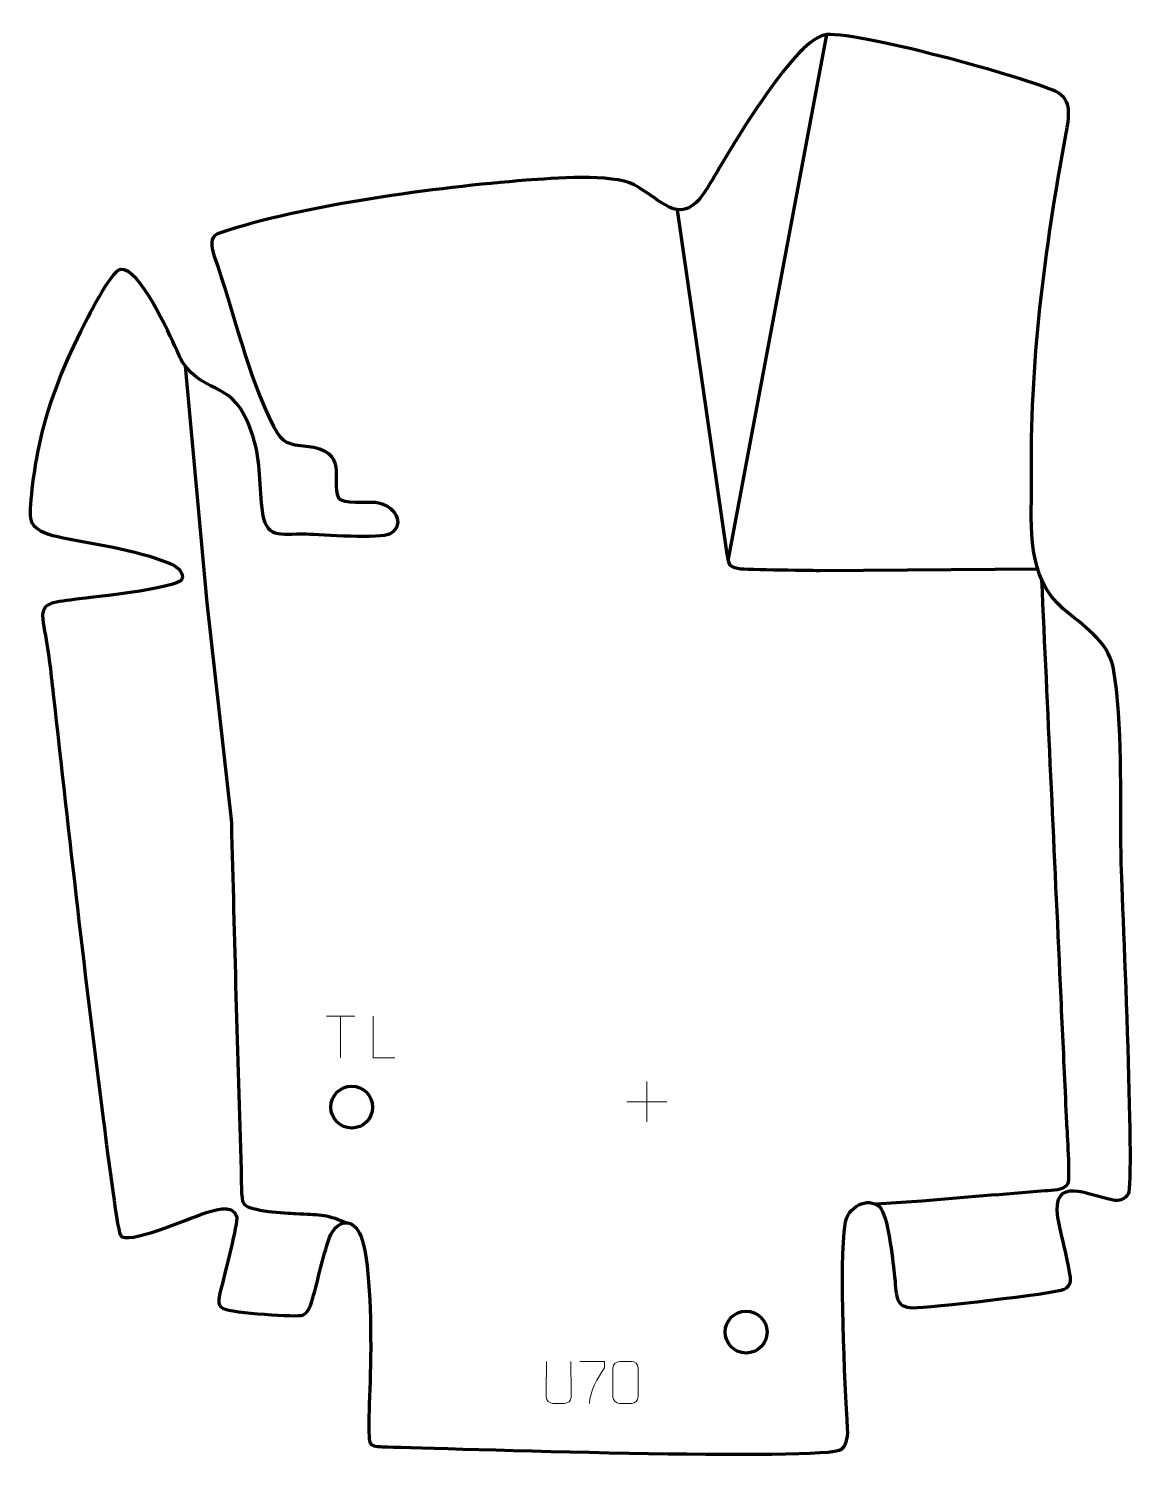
# Model space of a CAD drawing. Header units: millimetres. Extents: x -644 to 17, y 125 to 981.
import ezdxf

# ---------------------------------------------------------------- set-up
doc = ezdxf.new("R2010")
doc.units = ezdxf.units.MM
doc.header["$MEASUREMENT"] = 0
doc.layers.add('layer 2', color=7, linetype='Continuous')
doc.layers.add('layer 3', color=7, linetype='Continuous')

msp = doc.modelspace()

# ---------------------------------------------------------------- linework, layer by layer
at = {"layer": 'layer 2', "color": 142, "lineweight": 200}
for centre in [(-450.6766, 336.1551), (-215.0651, 201.7467)]:
    msp.add_ellipse(centre, major_axis=(0, 12.5), ratio=1, dxfattribs=at)
at = {"layer": 'layer 2', "color": 140, "lineweight": 158}
msp.add_open_spline([(-225.6979, 662.6001), (-225.6979, 662.6001), (-166.8069, 976.9382), (-166.8069, 976.9382)], degree=3, dxfattribs=at)
for points, knots in [([(-256.2208, 872.3525), (-256.2208, 872.3525), (-226.5753, 666.6213), (-226.5753, 666.6213), (-226.5753, 666.6213), (-226.5753, 666.6213), (-225.5169, 660.8004), (-224.7232, 660.0067), (-224.7232, 660.0067), (-223.9295, 659.213), (-221.5483, 658.4193), (-219.167, 657.8901), (-219.167, 657.8901), (-216.7857, 657.3609), (-171.0127, 656.8317), (-171.0127, 656.8317), (-171.0127, 656.8317), (-171.0127, 656.8317), (-40.1759, 657.7578), (-40.1759, 657.7578)], [0, 0, 0, 0, 0.16666667, 0.16666667, 0.16666667, 0.16666667, 0.33333333, 0.33333333, 0.33333333, 0.33333333, 0.5, 0.5, 0.5, 0.5, 0.66666667, 0.66666667, 0.66666667, 0.66666667, 1, 1, 1, 1]), ([(-454.3916, 267.0787), (-466.9051, 272.6028), (-470.5446, 271.4545), (-483.8481, 272.3717), (-483.8481, 272.3717), (-490.0189, 272.7971), (-511.6035, 273.3832), (-515.1892, 278.501), (-515.1892, 278.501), (-516.6794, 280.6278), (-516.4461, 294.9299), (-516.5661, 298.5047), (-516.5661, 298.5047), (-518.8875, 367.6691), (-520.5205, 436.8426), (-522.3794, 506.0195), (-522.3794, 506.0195), (-522.3794, 506.0195), (-536.9315, 637.5174), (-536.9315, 637.5174), (-536.9315, 637.5174), (-536.9315, 637.5174), (-550.0191, 778.9184), (-550.0191, 778.9184)], [0, 0, 0, 0, 0.14285714, 0.14285714, 0.14285714, 0.14285714, 0.28571429, 0.28571429, 0.28571429, 0.28571429, 0.42857143, 0.42857143, 0.42857143, 0.42857143, 0.57142857, 0.57142857, 0.57142857, 0.57142857, 0.71428571, 0.71428571, 0.71428571, 0.71428571, 1, 1, 1, 1]), ([(-38.5732, 651.457), (-34.9694, 573.1084), (-31.3655, 494.7598), (-27.7618, 416.4112), (-27.7618, 416.4112), (-26.8436, 396.4497), (-25.9254, 376.4883), (-25.0073, 356.5269), (-25.0073, 356.5269), (-24.5482, 346.5462), (-24.0891, 336.5655), (-23.63, 326.5848), (-23.63, 326.5848), (-23.3672, 320.87), (-21.4255, 294.2842), (-22.9048, 290.5621), (-22.9048, 290.5621), (-24.6684, 286.125), (-32.4767, 286.4615), (-36.4864, 286.1302), (-36.4864, 286.1302), (-61.0445, 284.101), (-85.5953, 282.0462), (-110.158, 280.0642), (-110.158, 280.0642), (-110.158, 280.0642), (-137.5961, 278.1035), (-137.5961, 278.1035)], [0, 0, 0, 0, 0.125, 0.125, 0.125, 0.125, 0.25, 0.25, 0.25, 0.25, 0.375, 0.375, 0.375, 0.375, 0.5, 0.5, 0.5, 0.5, 0.625, 0.625, 0.625, 0.625, 0.75, 0.75, 0.75, 0.75, 1, 1, 1, 1])]:
    msp.add_open_spline(points, degree=3, knots=knots, dxfattribs=at)
at = {"layer": 'layer 3', "color": 242, "lineweight": 158}
msp.add_open_spline([(-115.1929, 216.3319), (-126.7117, 216.4864), (-124.8817, 223.4354), (-126.6079, 237.1316), (-126.6079, 237.1316), (-127.6013, 245.0138), (-130.1171, 271.8912), (-135.3618, 276.5872), (-135.3618, 276.5872), (-142.3245, 282.8214), (-154.3968, 276.8698), (-155.9334, 266.4515), (-155.9334, 266.4515), (-159.4329, 242.7257), (-156.0562, 170.3323), (-154.4065, 144.1388), (-154.4065, 144.1388), (-153.9876, 137.4873), (-155.842, 133.4572), (-157.978, 131.7523), (-157.978, 131.7523), (-167.0439, 124.5159), (-397.2991, 132.4405), (-429.302, 133.1465), (-429.302, 133.1465), (-433.7309, 133.2442), (-436.9024, 133.301), (-439.0274, 134.5316), (-439.0274, 134.5316), (-441.9168, 136.2048), (-439.6837, 159.9566), (-439.385, 187.0008), (-439.385, 187.0008), (-439.0518, 217.1739), (-440.7051, 251.3166), (-445.9285, 260.8108), (-445.9285, 260.8108), (-451.4129, 270.7793), (-459.769, 268.0969), (-463.9172, 258.1848), (-463.9172, 258.1848), (-468.4141, 245.5351), (-470.4227, 234.1546), (-474.0708, 221.5064), (-474.0708, 221.5064), (-475.8494, 215.3396), (-477.3566, 213.3027), (-479.9223, 211.919), (-479.9223, 211.919), (-482.513, 210.5218), (-522.3427, 213.2559), (-527.4775, 215.8314), (-527.4775, 215.8314), (-531.8686, 218.034), (-529.9596, 222.5101), (-528.1023, 230.2088), (-528.1023, 230.2088), (-526.5917, 236.4707), (-518.7299, 266.8829), (-519.3252, 270.6564), (-519.3252, 270.6564), (-521.5648, 278.9643), (-534.3159, 274.2474), (-539.7435, 272.4266), (-539.7435, 272.4266), (-547.3114, 269.8876), (-585.7505, 253.1641), (-588.9025, 259.6277), (-588.9025, 259.6277), (-591.024, 263.9782), (-597.7144, 318.0698), (-598.96, 327.7009), (-598.96, 327.7009), (-610.0038, 412.4641), (-619.4534, 497.8329), (-628.971, 582.8002), (-628.971, 582.8002), (-630.5583, 597.041), (-631.8519, 608.9394), (-634.6225, 623.104), (-634.6225, 623.104), (-637.4888, 637.7586), (-631.6782, 637.2212), (-618.797, 639.1015), (-618.797, 639.1015), (-609.6884, 640.3856), (-554.573, 645.792), (-552.1225, 651.5816), (-552.1225, 651.5816), (-550.1695, 656.1959), (-556.8057, 659.9989), (-560.2, 661.3882), (-560.2, 661.3882), (-580.3672, 669.4246), (-605.6977, 672.7066), (-627.0757, 677.2148), (-627.0757, 677.2148), (-632.8291, 678.4282), (-641.6566, 681.3576), (-642.6341, 688.0287), (-642.6341, 688.0287), (-643.6787, 695.158), (-639.6398, 721.8876), (-637.8959, 730.1089), (-637.8959, 730.1089), (-632.7434, 754.3984), (-623.7604, 777.3275), (-612.6916, 799.4898), (-612.6916, 799.4898), (-609.22, 806.1118), (-594.9864, 835.589), (-588.7107, 836.6504), (-588.7107, 836.6504), (-577.823, 838.492), (-559.4983, 797.8023), (-555.4074, 788.8673), (-555.4074, 788.8673), (-554.272, 786.3948), (-553.1449, 783.9326), (-551.9486, 781.4885), (-551.9486, 781.4885), (-536.6484, 759.7507), (-521.6838, 771.8807), (-510.453, 739.4378), (-510.453, 739.4378), (-505.072, 723.8934), (-505.8681, 709.8901), (-504.2685, 693.9422), (-504.2685, 693.9422), (-501.8106, 674.581), (-494.5524, 678.8158), (-477.6695, 678.4646), (-477.6695, 678.4646), (-468.9966, 678.1008), (-433.1395, 675.3681), (-427.614, 678.7759), (-427.614, 678.7759), (-418.2568, 684.5468), (-424.9865, 696.4022), (-436.7133, 697.5688), (-436.7133, 697.5688), (-440.9638, 697.8266), (-456.4594, 696.5503), (-458.5047, 700.1927), (-458.5047, 700.1927), (-463.5556, 711.2008), (-451.6531, 728.3727), (-477.7918, 731.0379), (-477.7918, 731.0379), (-488.3476, 732.1142), (-492.1807, 732.6776), (-497.4157, 742.8154), (-497.4157, 742.8154), (-512.5539, 772.6226), (-521.6156, 812.3779), (-532.961, 845.1444), (-532.961, 845.1444), (-535.6613, 853.8113), (-534.1292, 856.7856), (-529.6154, 858.392), (-529.6154, 858.392), (-479.5811, 875.2532), (-399.4891, 885.7597), (-346.4158, 889.9148), (-346.4158, 889.9148), (-330.7561, 891.0842), (-295.3638, 894.0064), (-281.9458, 887.2457), (-281.9458, 887.2457), (-274.8139, 883.4696), (-264.6604, 874.8754), (-258.485, 872.7765), (-258.485, 872.7765), (-247.3312, 869.8238), (-241.0189, 880.5233), (-236.0859, 888.8631), (-236.0859, 888.8631), (-225.5137, 906.488), (-187.6794, 972.0926), (-168.6701, 976.6665), (-168.6701, 976.6665), (-152.6711, 980.5162), (-45.4761, 950.5552), (-30.0141, 942.8897), (-30.0141, 942.8897), (-19.8647, 937.8581), (-22.0908, 927.5085), (-23.8561, 918.0458), (-23.8561, 918.0458), (-37.0691, 846.2553), (-45.4404, 781.7243), (-44.5957, 708.4486), (-44.5957, 708.4486), (-44.4389, 681.9528), (-47.6321, 653.059), (-25.6382, 633.8936), (-25.6382, 633.8936), (-14.4776, 624.4346), (1.1865, 614.4592), (4.2412, 599.1825), (4.2412, 599.1825), (10.4136, 564.2218), (8.1435, 523.2603), (8.9251, 487.3714), (8.9251, 487.3714), (9.375, 466.8709), (17.4903, 290.9613), (13.3706, 284.4329), (13.3706, 284.4329), (11.5044, 281.4755), (8.4252, 279.9259), (3.5298, 280.8734), (3.5298, 280.8734), (-10.7336, 283.634), (-32.3559, 295.9706), (-28.7571, 269.9756), (-28.7571, 269.9756), (-27.5765, 262.7675), (-20.5963, 236.2846), (-21.1933, 232.0038), (-21.1933, 232.0038), (-21.481, 229.941), (-22.9782, 228.4513), (-25.1065, 227.3616), (-25.1065, 227.3616), (-30.3549, 224.6745), (-107.2754, 216.2258), (-115.1929, 216.3319)], degree=3, knots=[0, 0, 0, 0, 0.01724138, 0.01724138, 0.01724138, 0.01724138, 0.03448276, 0.03448276, 0.03448276, 0.03448276, 0.05172414, 0.05172414, 0.05172414, 0.05172414, 0.06896552, 0.06896552, 0.06896552, 0.06896552, 0.0862069, 0.0862069, 0.0862069, 0.0862069, 0.10344828, 0.10344828, 0.10344828, 0.10344828, 0.12068966, 0.12068966, 0.12068966, 0.12068966, 0.13793103, 0.13793103, 0.13793103, 0.13793103, 0.15517241, 0.15517241, 0.15517241, 0.15517241, 0.17241379, 0.17241379, 0.17241379, 0.17241379, 0.18965517, 0.18965517, 0.18965517, 0.18965517, 0.20689655, 0.20689655, 0.20689655, 0.20689655, 0.22413793, 0.22413793, 0.22413793, 0.22413793, 0.24137931, 0.24137931, 0.24137931, 0.24137931, 0.25862069, 0.25862069, 0.25862069, 0.25862069, 0.27586207, 0.27586207, 0.27586207, 0.27586207, 0.29310345, 0.29310345, 0.29310345, 0.29310345, 0.31034483, 0.31034483, 0.31034483, 0.31034483, 0.32758621, 0.32758621, 0.32758621, 0.32758621, 0.34482759, 0.34482759, 0.34482759, 0.34482759, 0.36206897, 0.36206897, 0.36206897, 0.36206897, 0.37931034, 0.37931034, 0.37931034, 0.37931034, 0.39655172, 0.39655172, 0.39655172, 0.39655172, 0.4137931, 0.4137931, 0.4137931, 0.4137931, 0.43103448, 0.43103448, 0.43103448, 0.43103448, 0.44827586, 0.44827586, 0.44827586, 0.44827586, 0.46551724, 0.46551724, 0.46551724, 0.46551724, 0.48275862, 0.48275862, 0.48275862, 0.48275862, 0.5, 0.5, 0.5, 0.5, 0.51724138, 0.51724138, 0.51724138, 0.51724138, 0.53448276, 0.53448276, 0.53448276, 0.53448276, 0.55172414, 0.55172414, 0.55172414, 0.55172414, 0.56896552, 0.56896552, 0.56896552, 0.56896552, 0.5862069, 0.5862069, 0.5862069, 0.5862069, 0.60344828, 0.60344828, 0.60344828, 0.60344828, 0.62068966, 0.62068966, 0.62068966, 0.62068966, 0.63793103, 0.63793103, 0.63793103, 0.63793103, 0.65517241, 0.65517241, 0.65517241, 0.65517241, 0.67241379, 0.67241379, 0.67241379, 0.67241379, 0.68965517, 0.68965517, 0.68965517, 0.68965517, 0.70689655, 0.70689655, 0.70689655, 0.70689655, 0.72413793, 0.72413793, 0.72413793, 0.72413793, 0.74137931, 0.74137931, 0.74137931, 0.74137931, 0.75862069, 0.75862069, 0.75862069, 0.75862069, 0.77586207, 0.77586207, 0.77586207, 0.77586207, 0.79310345, 0.79310345, 0.79310345, 0.79310345, 0.81034483, 0.81034483, 0.81034483, 0.81034483, 0.82758621, 0.82758621, 0.82758621, 0.82758621, 0.84482759, 0.84482759, 0.84482759, 0.84482759, 0.86206897, 0.86206897, 0.86206897, 0.86206897, 0.87931034, 0.87931034, 0.87931034, 0.87931034, 0.89655172, 0.89655172, 0.89655172, 0.89655172, 0.9137931, 0.9137931, 0.9137931, 0.9137931, 0.93103448, 0.93103448, 0.93103448, 0.93103448, 0.94827586, 0.94827586, 0.94827586, 0.94827586, 0.96551724, 0.96551724, 0.96551724, 0.96551724, 1, 1, 1, 1], dxfattribs=at)
at = {"layer": 'layer 3', "color": 250, "lineweight": 9}
for points in [[(-465.8133, 390.4714), (-465.8133, 390.4714), (-448.8261, 390.4714), (-448.8261, 390.4714)], [(-457.3195, 365.5414), (-457.3195, 365.5414), (-457.3195, 390.4949), (-457.3195, 390.4949)], [(-274.3917, 351.3923), (-274.3917, 351.3923), (-274.3917, 327.4144), (-274.3917, 327.4144)], [(-286.3806, 339.4033), (-286.3806, 339.4033), (-262.4027, 339.4033), (-262.4027, 339.4033)]]:
    msp.add_open_spline(points, degree=3, dxfattribs=at)
for points, knots in [([(-424.8237, 365.5413), (-424.8237, 365.5413), (-437.7728, 365.5413), (-437.7728, 365.5413), (-437.7728, 365.5413), (-437.7728, 365.5413), (-437.7728, 390.4949), (-437.7728, 390.4949)], [0, 0, 0, 0, 0.33333333, 0.33333333, 0.33333333, 0.33333333, 1, 1, 1, 1]), ([(-319.7101, 184.1239), (-319.7105, 178.5844), (-319.6147, 168.3826), (-319.6143, 162.8422), (-319.6143, 162.8422), (-319.7541, 160.6027), (-321.4313, 159.1765), (-323.579, 159.166), (-323.579, 159.166), (-325.9109, 159.1664), (-328.2428, 159.1664), (-330.5743, 159.166), (-330.5743, 159.166), (-332.4993, 159.0645), (-334.4714, 160.881), (-334.4602, 162.8255), (-334.4602, 162.8255), (-334.4599, 168.3874), (-334.3645, 178.5628), (-334.3649, 184.1239)], [0, 0, 0, 0, 0.16666667, 0.16666667, 0.16666667, 0.16666667, 0.33333333, 0.33333333, 0.33333333, 0.33333333, 0.5, 0.5, 0.5, 0.5, 0.66666667, 0.66666667, 0.66666667, 0.66666667, 1, 1, 1, 1]), ([(-319.7101, 184.1239), (-319.7105, 178.5844), (-319.6147, 168.3826), (-319.6143, 162.8422), (-319.6143, 162.8422), (-319.7541, 160.6027), (-321.4313, 159.1765), (-323.579, 159.166), (-323.579, 159.166), (-325.9109, 159.1664), (-328.2428, 159.1664), (-330.5743, 159.166), (-330.5743, 159.166), (-332.4993, 159.0645), (-334.4714, 160.881), (-334.4602, 162.8255), (-334.4602, 162.8255), (-334.4599, 168.3874), (-334.3645, 178.5628), (-334.3649, 184.1239)], [0, 0, 0, 0, 0.16666667, 0.16666667, 0.16666667, 0.16666667, 0.33333333, 0.33333333, 0.33333333, 0.33333333, 0.5, 0.5, 0.5, 0.5, 0.66666667, 0.66666667, 0.66666667, 0.66666667, 1, 1, 1, 1]), ([(-314.4454, 184.1222), (-314.4454, 184.1222), (-299.6293, 184.1222), (-299.6293, 184.1222), (-299.6293, 184.1222), (-299.6296, 182.8726), (-299.6296, 181.623), (-299.6293, 180.3732), (-299.6293, 180.3732), (-303.6237, 174.3761), (-308.5389, 166.5425), (-308.5389, 159.1637)], [0, 0, 0, 0, 0.25, 0.25, 0.25, 0.25, 0.5, 0.5, 0.5, 0.5, 1, 1, 1, 1]), ([(-314.4454, 184.1222), (-314.4454, 184.1222), (-299.6293, 184.1222), (-299.6293, 184.1222), (-299.6293, 184.1222), (-299.6296, 182.8726), (-299.6296, 181.623), (-299.6293, 180.3732), (-299.6293, 180.3732), (-303.6237, 174.3761), (-308.5389, 166.5425), (-308.5389, 159.1637)], [0, 0, 0, 0, 0.25, 0.25, 0.25, 0.25, 0.5, 0.5, 0.5, 0.5, 1, 1, 1, 1]), ([(-290.6181, 184.1422), (-288.252, 184.1422), (-285.8855, 184.1422), (-283.519, 184.1422), (-283.519, 184.1422), (-281.5385, 184.1778), (-279.5125, 182.6835), (-279.4854, 180.2414), (-279.4854, 180.2414), (-279.4858, 174.484), (-279.4858, 168.7262), (-279.4854, 162.968), (-279.4854, 162.968), (-279.6275, 160.6404), (-281.3339, 159.1581), (-283.519, 159.1473), (-283.519, 159.1473), (-285.8914, 159.1477), (-288.2638, 159.1477), (-290.6358, 159.1473), (-290.6358, 159.1473), (-292.5943, 159.0417), (-294.6007, 160.9296), (-294.5893, 162.9506), (-294.5893, 162.9506), (-294.5889, 168.7312), (-294.5889, 174.5115), (-294.5893, 180.2913), (-294.5893, 180.2913), (-294.585, 182.4333), (-292.8079, 184.1558), (-290.6181, 184.1422)], [0, 0, 0, 0, 0.11111111, 0.11111111, 0.11111111, 0.11111111, 0.22222222, 0.22222222, 0.22222222, 0.22222222, 0.33333333, 0.33333333, 0.33333333, 0.33333333, 0.44444444, 0.44444444, 0.44444444, 0.44444444, 0.55555556, 0.55555556, 0.55555556, 0.55555556, 0.66666667, 0.66666667, 0.66666667, 0.66666667, 0.77777778, 0.77777778, 0.77777778, 0.77777778, 1, 1, 1, 1]), ([(-290.6181, 184.1422), (-288.252, 184.1422), (-285.8855, 184.1422), (-283.519, 184.1422), (-283.519, 184.1422), (-281.5385, 184.1778), (-279.5125, 182.6835), (-279.4854, 180.2414), (-279.4854, 180.2414), (-279.4858, 174.484), (-279.4858, 168.7262), (-279.4854, 162.968), (-279.4854, 162.968), (-279.6275, 160.6404), (-281.3339, 159.1581), (-283.519, 159.1473), (-283.519, 159.1473), (-285.8914, 159.1477), (-288.2638, 159.1477), (-290.6358, 159.1473), (-290.6358, 159.1473), (-292.5943, 159.0417), (-294.6007, 160.9296), (-294.5893, 162.9506), (-294.5893, 162.9506), (-294.5889, 168.7312), (-294.5889, 174.5115), (-294.5893, 180.2913), (-294.5893, 180.2913), (-294.585, 182.4333), (-292.8079, 184.1558), (-290.6181, 184.1422)], [0, 0, 0, 0, 0.11111111, 0.11111111, 0.11111111, 0.11111111, 0.22222222, 0.22222222, 0.22222222, 0.22222222, 0.33333333, 0.33333333, 0.33333333, 0.33333333, 0.44444444, 0.44444444, 0.44444444, 0.44444444, 0.55555556, 0.55555556, 0.55555556, 0.55555556, 0.66666667, 0.66666667, 0.66666667, 0.66666667, 0.77777778, 0.77777778, 0.77777778, 0.77777778, 1, 1, 1, 1])]:
    msp.add_open_spline(points, degree=3, knots=knots, dxfattribs=at)

doc.saveas('drawing.dxf')
